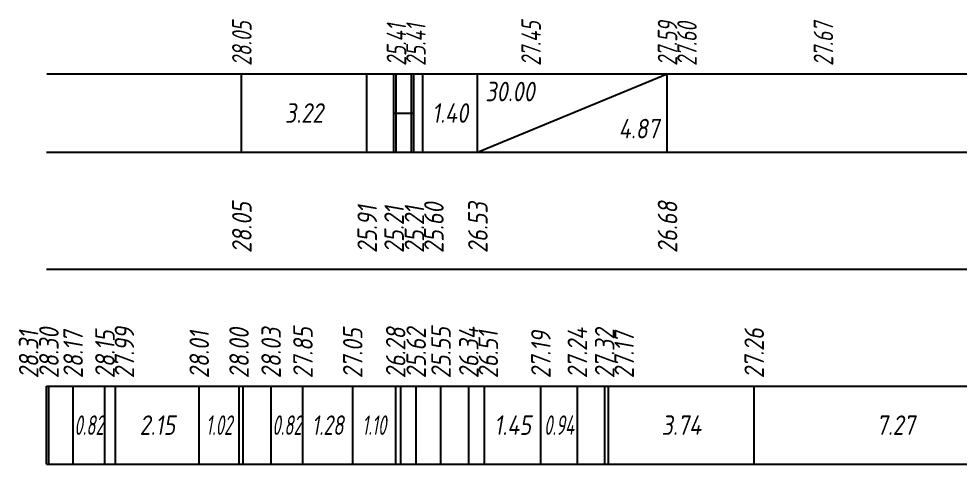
# Model space of a CAD drawing. Extents: x -717 to 1451, y -133302 to 233.
# Drawn here: x -337.4 to -216.6, y -108400.4 to -108343.4 of the extents above; entities that cross this region are included whole.
import ezdxf
from ezdxf.enums import TextEntityAlignment as Align

# ---------------------------------------------------------------- set-up
doc = ezdxf.new("R2010")
doc.units = 0
for name, color, linetype in [('Код_510', 7, 'Continuous'), ('Код_514', 1, 'Continuous'), ('Код_516', 1, 'Continuous'), ('Таблица', 7, 'Continuous')]:
    doc.layers.add(name, color=color, linetype=linetype)
doc.styles.add('М', font='romand.shx', dxfattribs={"width": 0.8, "oblique": 10, "height": 2.5})

msp = doc.modelspace()

# ---------------------------------------------------------------- linework, layer by layer
at = {"layer": 'Код_510'}
for p, q in [((-333.824, -108400.421), (-333.824, -108390.421)), ((-333.522, -108400.421), (-333.522, -108390.421)), ((-330.412, -108400.421), (-330.412, -108390.421)), ((-326.336, -108400.421), (-326.336, -108390.421)), ((-324.967, -108400.421), (-324.967, -108390.421)), ((-314.241, -108400.421), (-314.241, -108390.421)), ((-309.13, -108400.421), (-309.13, -108390.421)), ((-308.599, -108400.421), (-308.599, -108390.421)), ((-305.019, -108400.421), (-305.019, -108390.421)), ((-300.933, -108400.421), (-300.933, -108390.421)), ((-294.544, -108400.421), (-294.544, -108390.421)), ((-289.037, -108400.421), (-289.037, -108390.421)), ((-288.383, -108400.421), (-288.383, -108390.421)), ((-286.407, -108400.421), (-286.407, -108390.421)), ((-283.226, -108400.421), (-283.226, -108390.421)), ((-279.658, -108400.421), (-279.658, -108390.421)), ((-277.637, -108400.421), (-277.637, -108390.421)), ((-270.409, -108400.421), (-270.409, -108390.421)), ((-265.728, -108400.421), (-265.728, -108390.421)), ((-262.223, -108400.421), (-262.223, -108390.421)), ((-261.723, -108400.421), (-261.723, -108390.421)), ((-243.043, -108400.421), (-243.043, -108390.421))]:
    msp.add_line(p, q, dxfattribs=at)
at = {"layer": 'Код_516'}
for p, q in [((-308.824, -108360.421), (-308.824, -108350.421)), ((-292.742, -108360.421), (-292.742, -108350.421)), ((-292.742, -108360.421), (-292.742, -108350.421)), ((-289.295, -108360.421), (-289.295, -108350.421)), ((-288.992, -108360.421), (-288.992, -108350.421)), ((-286.992, -108360.421), (-286.992, -108350.421)), ((-286.689, -108360.421), (-286.689, -108350.421)), ((-285.542, -108360.421), (-285.542, -108350.421)), ((-285.542, -108360.421), (-285.542, -108350.421)), ((-278.548, -108360.421), (-278.548, -108350.421)), ((-278.548, -108360.421), (-254.216, -108350.421)), ((-254.216, -108360.421), (-254.216, -108350.421)), ((-289.295, -108355.421), (-288.992, -108355.421)), ((-288.992, -108355.421), (-286.992, -108355.421)), ((-286.992, -108355.421), (-286.689, -108355.421))]:
    msp.add_line(p, q, dxfattribs=at)
at = {"layer": 'Таблица'}
for p, q in [((-333.77, -108350.421), (-93.074, -108350.421)), ((-333.824, -108360.421), (-93.128, -108360.421)), ((-333.824, -108375.421), (-93.128, -108375.421)), ((-333.824, -108390.421), (-93.128, -108390.421)), ((-333.824, -108400.421), (-93.128, -108400.421))]:
    msp.add_line(p, q, dxfattribs=at)

# ---------------------------------------------------------------- texts
at = {"layer": 'Код_510', "style": 'М', "oblique": 10, "width": 0.8}
for s, p in [('28.30', (-333.522, -108389.421)), ('27.99', (-323.836, -108389.421)), ('28.03', (-305.019, -108389.421)), ('27.85', (-300.933, -108389.421)), ('27.05', (-294.544, -108389.421)), ('26.28', (-289.037, -108389.421)), ('25.62', (-286.407, -108389.421)), ('25.55', (-283.226, -108389.421)), ('26.34', (-279.658, -108389.421)), ('28.31', (-336.124, -108389.421)), ('28.17', (-330.412, -108389.421)), ('28.15', (-326.336, -108389.421)), ('28.01', (-314.241, -108389.421)), ('28.00', (-309.13, -108389.421)), ('26.51', (-277.158, -108389.421)), ('27.19', (-270.409, -108389.421)), ('27.24', (-265.728, -108389.421)), ('27.32', (-262.223, -108389.421)), ('27.17', (-259.723, -108389.421)), ('27.26', (-243.043, -108389.421))]:
    msp.add_text(s, height=2.5, rotation=90, dxfattribs=at).set_placement(p, align=Align.MIDDLE_LEFT)
at = {"layer": 'Код_510', "style": 'М', "oblique": 10}
for s, width, p in [('0.82', 0.6, (-328.374, -108395.421)), ('2.15', 0.8, (-319.604, -108395.421)), ('1.02', 0.6, (-311.685, -108395.421)), ('0.82', 0.6, (-302.976, -108395.421)), ('1.28', 0.7, (-297.739, -108395.421)), ('1.10', 0.6, (-291.791, -108395.421)), ('1.45', 0.8, (-274.023, -108395.421)), ('0.94', 0.6, (-268.069, -108395.421)), ('3.74', 0.8, (-252.383, -108395.421)), ('7.27', 0.8, (-224.88, -108395.421))]:
    msp.add_text(s, height=2.5, dxfattribs=dict(at, width=width)).set_placement(p, align=Align.MIDDLE_CENTER)
at = {"layer": 'Код_514', "style": 'М', "oblique": 10, "width": 0.7}
for s, p in [('28.05', (-308.77, -108349.382)), ('25.41', (-288.938, -108349.382)), ('25.41', (-286.438, -108349.382)), ('27.45', (-271.662, -108349.382)), ('27.59', (-254.162, -108349.382)), ('27.60', (-251.662, -108349.382)), ('27.67', (-234.162, -108349.382))]:
    msp.add_text(s, height=2.5, rotation=90, dxfattribs=at).set_placement(p, align=Align.MIDDLE_LEFT)
at = {"layer": 'Код_516', "style": 'М', "oblique": 10, "width": 0.8}
msp.add_text('30.00', height=2.5, dxfattribs=at).set_placement((-277.548, -108351.421), align=Align.TOP_LEFT)
for s, p in [('3.22', (-300.783, -108355.421)), ('1.40', (-282.045, -108355.421))]:
    msp.add_text(s, height=2.5, dxfattribs=at).set_placement(p, align=Align.MIDDLE_CENTER)
msp.add_text('4.87', height=2.5, dxfattribs=at).set_placement((-255.216, -108359.421), align=Align.BOTTOM_RIGHT)
for s, p in [('28.05', (-308.77, -108373.371)), ('25.91', (-292.688, -108373.371)), ('25.60', (-284.135, -108373.371)), ('26.53', (-278.494, -108373.371)), ('26.68', (-254.162, -108373.371)), ('25.21', (-289.24, -108373.371)), ('25.21', (-286.635, -108373.371))]:
    msp.add_text(s, height=2.5, rotation=90, dxfattribs=at).set_placement(p, align=Align.MIDDLE_LEFT)

doc.saveas('drawing.dxf')
